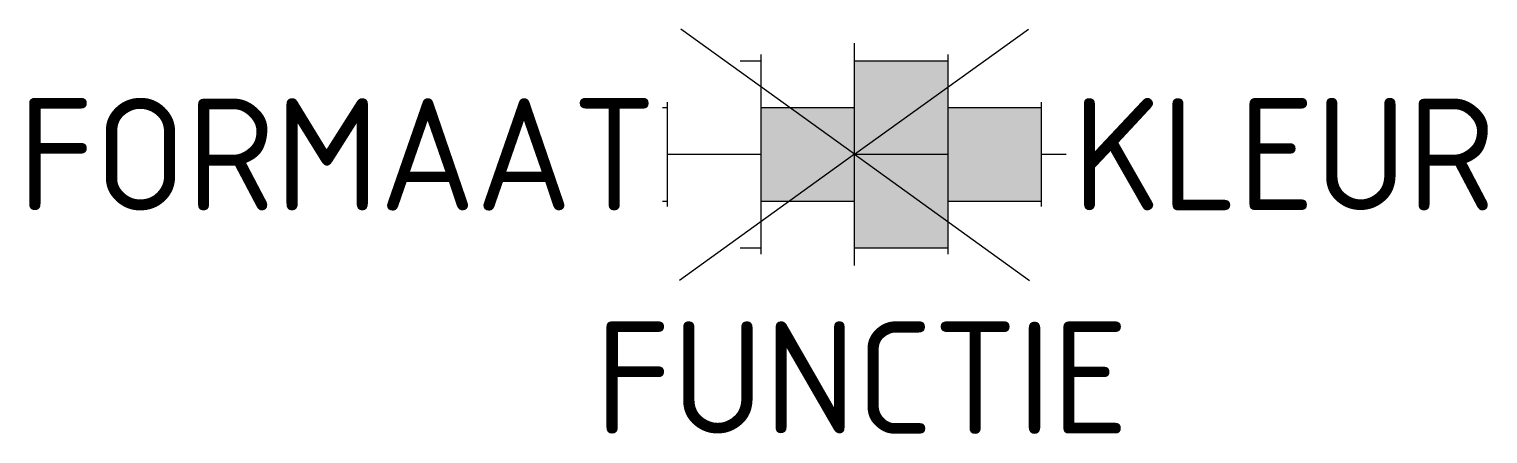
# Model space of a CAD drawing. Extents: x -13.2 to 10.2, y -4.5 to 2.
import ezdxf
from ezdxf.enums import TextEntityAlignment as Align

# ---------------------------------------------------------------- set-up
doc = ezdxf.new("R2010")
doc.units = 0
doc.styles.add('NLCS-ISO', font='NLCS-ISO.ttf')

msp = doc.modelspace()

# ---------------------------------------------------------------- hatches: boundary and pattern name
h = msp.add_hatch(color=250)
h.dxf.hatch_style = 1
h.paths.add_polyline_path([(0, 0.75), (-1.5, 0.75), (-1.5, -0.75), (0, -0.75)])
h.paths.add_polyline_path([(1.5, 1.5), (0, 1.5), (0, 0), (1.5, 0)])
h.paths.add_polyline_path([(1.5, 0), (0, 0), (0, -0.75), (0, -1.5), (1.5, -1.5)])
h.paths.add_polyline_path([(3, 0.75), (1.5, 0.75), (1.5, 0), (1.5, -0.75), (3, -0.75)])

# ---------------------------------------------------------------- linework, layer by layer
at = {"ltscale": 0.1}
for q in [(-2.789, 2.008), (2.789, 2.008), (-2.808, -2.022), (2.808, -2.022)]:
    msp.add_line((0, 0), q, dxfattribs=at)
for p, q in [((0, -1.784), (0, 1.784)), ((-1.837, 1.5), (-1.5, 1.5)), ((-1.5, -1.6), (-1.5, 1.6)), ((0, 1.5), (1.5, 1.5)), ((1.5, -1.6), (1.5, 1.6)), ((-3.08, 0.75), (-3, 0.75)), ((-3, -0.835), (-3, 0.835)), ((-1.5, 0.75), (0, 0.75)), ((1.5, 0.75), (3, 0.75)), ((3, -0.835), (3, 0.835)), ((-3, 0), (-1.5, 0)), ((0, 0), (1.5, 0)), ((3, 0), (3.395, 0)), ((-3.08, -0.75), (-3, -0.75)), ((-1.5, -0.75), (0, -0.75)), ((1.5, -0.75), (3, -0.75)), ((-1.837, -1.5), (-1.5, -1.5)), ((0, -1.5), (1.5, -1.5))]:
    msp.add_line(p, q)

# ---------------------------------------------------------------- texts
at = {"style": 'NLCS-ISO'}
msp.add_attdef('FORMAAT', text='30x30', height=1.8, dxfattribs=at).set_placement((-3.18, 0), align=Align.MIDDLE_RIGHT)
msp.add_attdef('KLEUR', text='G', height=1.8, dxfattribs=at).set_placement((3.495, 0), align=Align.MIDDLE_LEFT)
at = {"style": 'NLCS-ISO', "flags": 1}
msp.add_attdef('FUNCTIE', text='', height=1.8, dxfattribs=at).set_placement((0.116, -3.585), align=Align.MIDDLE_CENTER)

doc.saveas('drawing.dxf')
